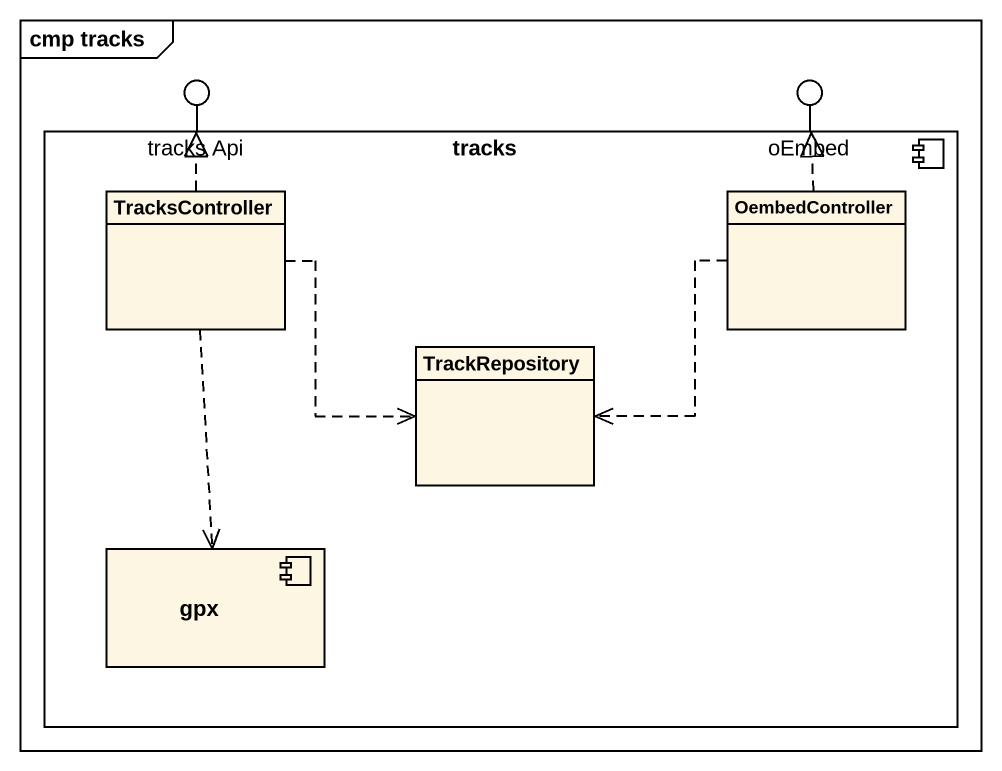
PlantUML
@startuml
mainframe cmp tracks
allowmixing
hide circle
hide empty members
() "tracks Api" as tracks_Api
() oEmbed
component tracks {
  class TracksController
  class OembedController
  class TrackRepository
  component gpx
}
tracks -up- tracks_Api
tracks -up- oEmbed
TracksController .up.|> tracks_Api
TracksController .right.> TrackRepository
TracksController ..> gpx
OembedController .up.|> oEmbed
OembedController .left.> TrackRepository
@enduml
